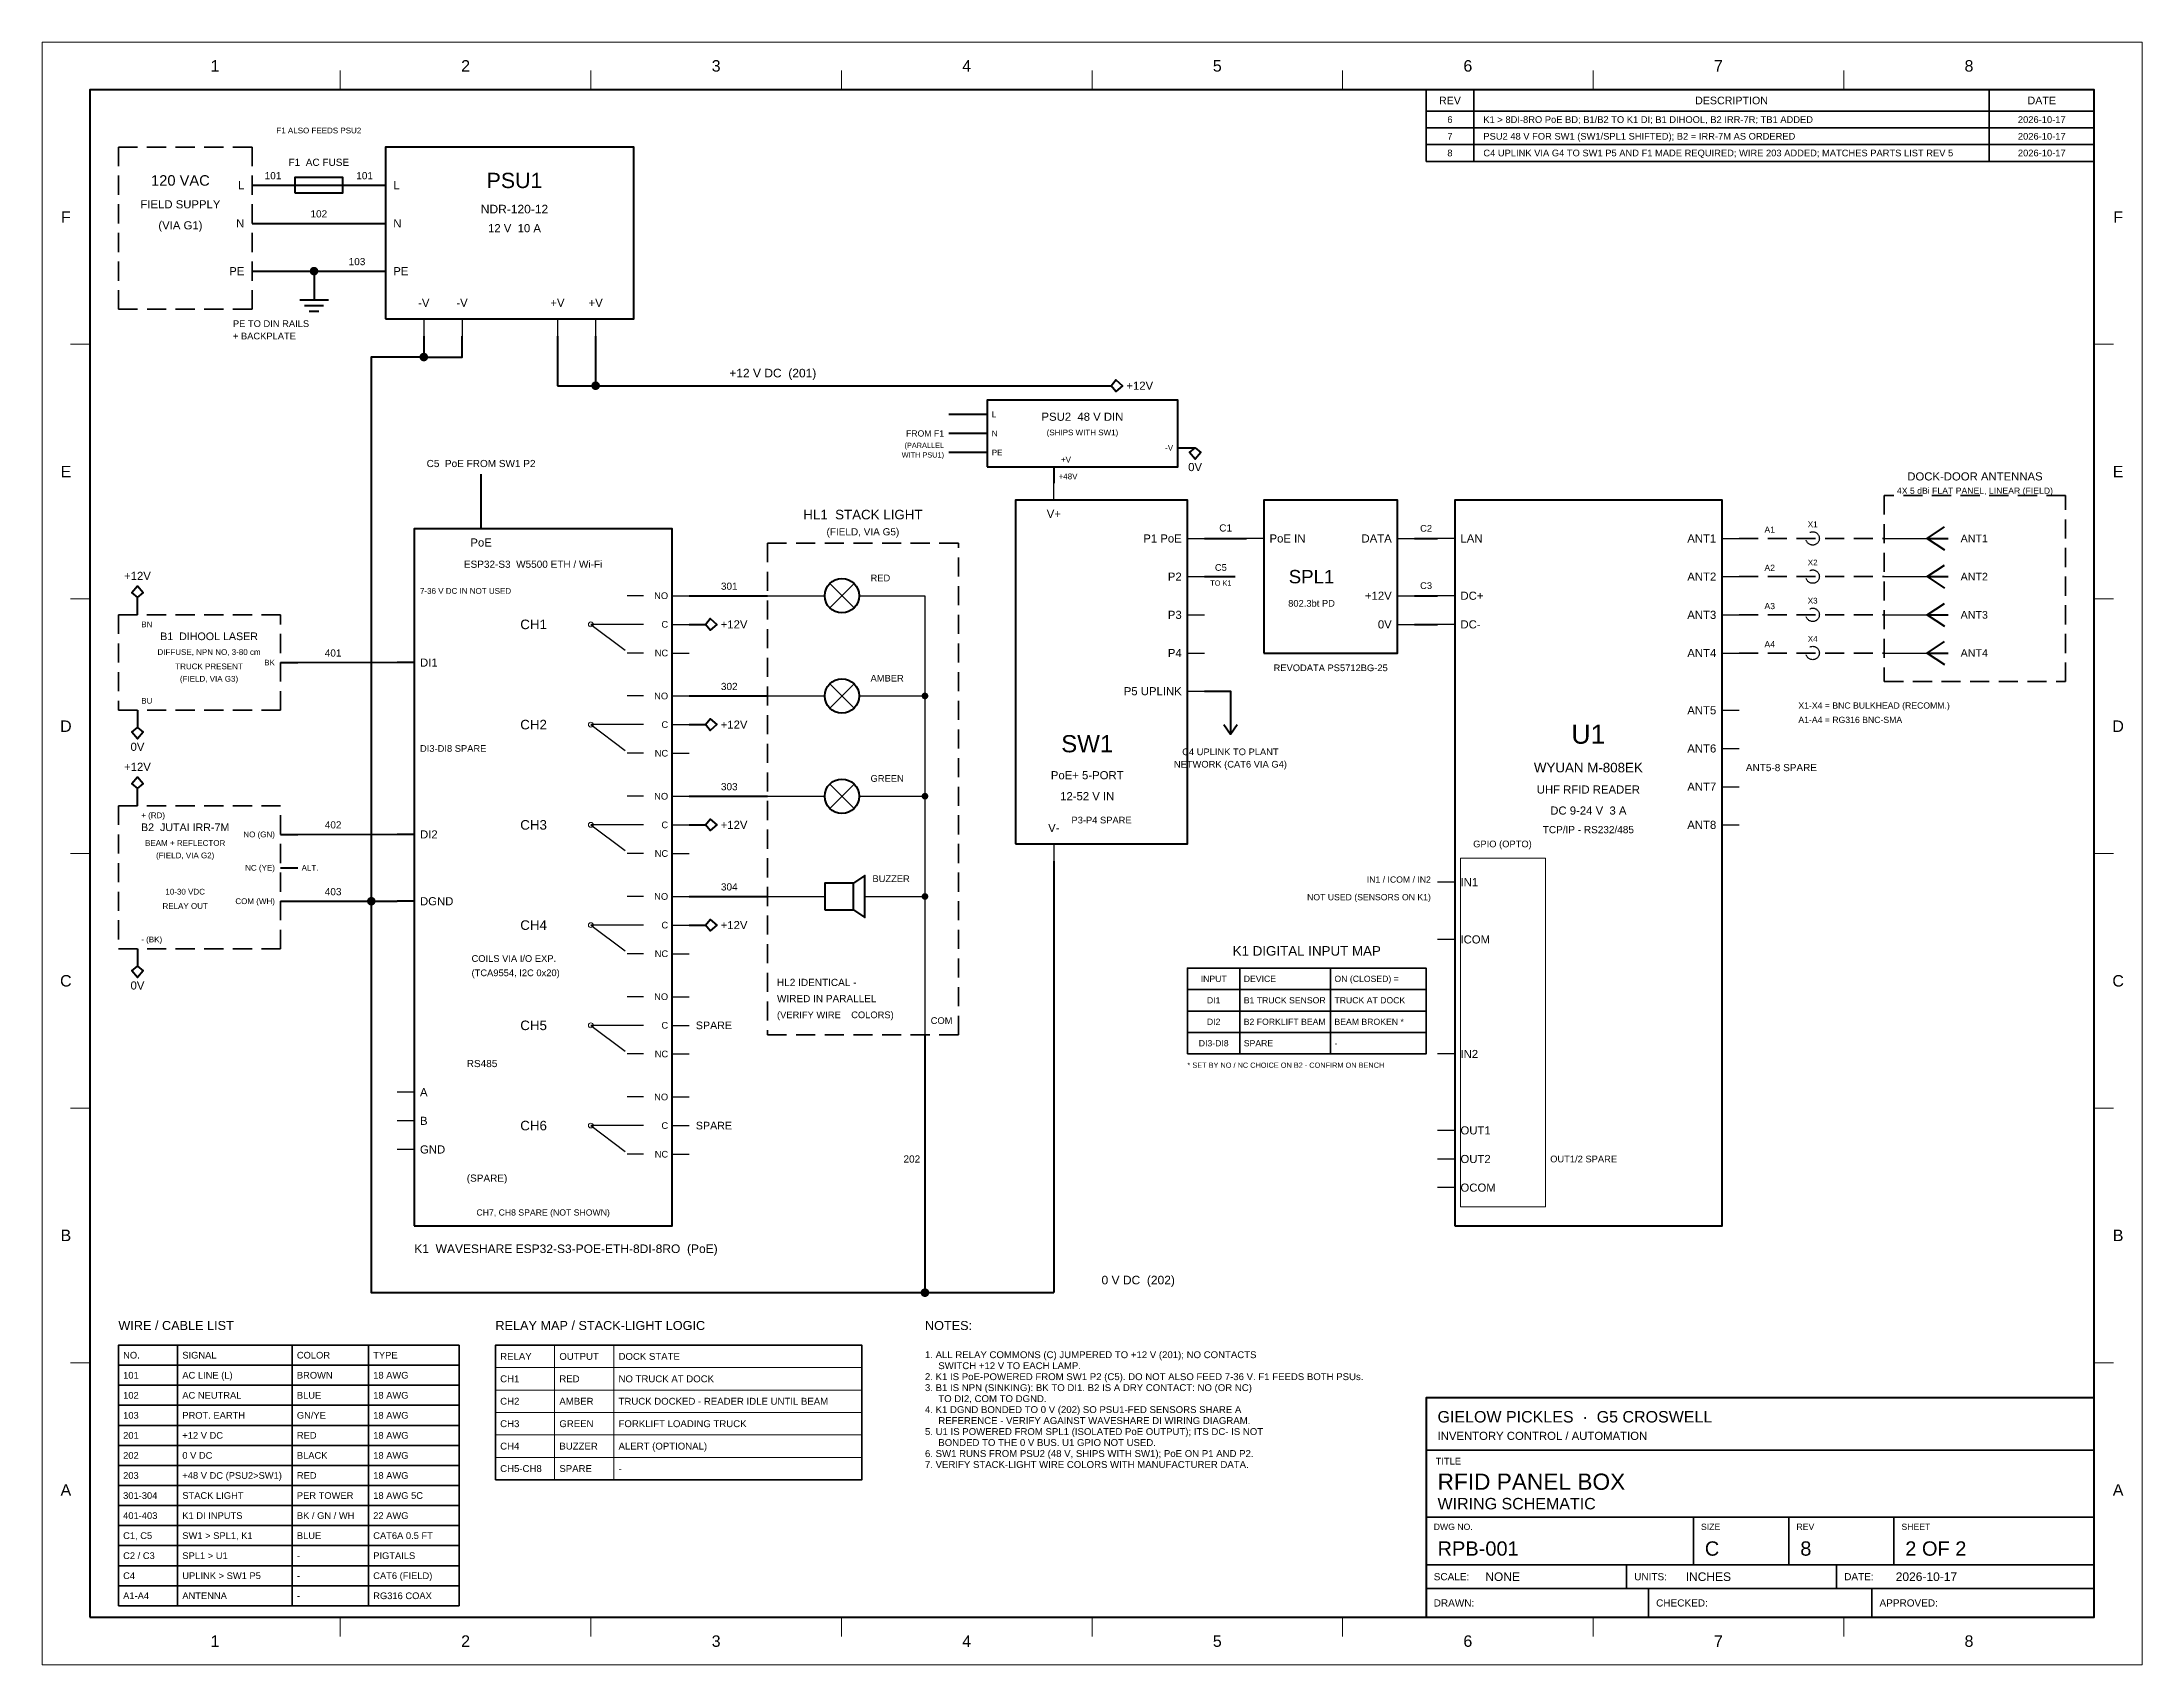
# Model space of a CAD drawing. Header units: inches. Extents: x -4.4 to 87.6, y -9.6 to 24.4.
# Drawn here: x 43.6 to 87.6, y -9.6 to 24.4 of the extents above; entities that cross this region are included whole.
import ezdxf
from ezdxf.enums import TextEntityAlignment as Align

# ---------------------------------------------------------------- set-up
doc = ezdxf.new("R2010")
doc.units = ezdxf.units.IN
doc.header["$MEASUREMENT"] = 0
doc.linetypes.add('DASH_RPB', pattern=[0.6, 0.4, -0.2])
for name, color, linetype, lineweight in [('BORDER', 7, 'Continuous', 70), ('DEVICE_DETAIL', 7, 'Continuous', 18), ('DEVICE_TEXT', 7, 'Continuous', 25), ('DEVICES', 7, 'Continuous', 50), ('FIELD_DEVICES', 7, 'DASH_RPB', 35), ('JUNCTIONS', 7, 'Continuous', 25), ('NET_LABELS', 7, 'Continuous', 25), ('NOTES', 7, 'Continuous', 25), ('TITLE', 7, 'Continuous', 35), ('TITLE_TEXT', 7, 'Continuous', 25)]:
    doc.layers.add(name, color=color, linetype=linetype, lineweight=lineweight)
for name, color, linetype, lineweight, true_color in [('RESERVED', 30, 'DASH_RPB', 25, 0xc87800), ('W_0V', 7, 'Continuous', 50, 0x141414), ('W_12V_POS', 1, 'Continuous', 50, 0xdc141e), ('W_AC_L', 34, 'Continuous', 50, 0x82461e), ('W_AC_N', 5, 'Continuous', 50, 0x1e5ad2), ('W_AC_PE', 3, 'Continuous', 50, 0x28963c), ('W_COAX', 8, 'DASH_RPB', 35, 0x5a5a5a), ('W_ETH', 4, 'Continuous', 50, 0x2896dc), ('W_POE', 5, 'Continuous', 60, 0x143caa), ('W_SIGNAL', 6, 'Continuous', 35, 0x9632aa), ('W_STACKLIGHT', 30, 'Continuous', 60, 0xe17800)]:
    doc.layers.add(name, color=color, linetype=linetype, lineweight=lineweight, true_color=true_color)
doc.styles.get("Standard").update_dxf_attribs({"font": 'arial.ttf'})

msp = doc.modelspace()

# ---------------------------------------------------------------- linework, layer by layer
at = {"layer": 'BORDER', "lineweight": 13}
msp.add_lwpolyline([(43.6, -9.6), (87.6, -9.6), (87.6, 24.4), (43.6, 24.4)], close=True, dxfattribs=at)
at = {"layer": 'BORDER', "lineweight": 18}
for points in [[(49.85, 23.4), (49.85, 23.8)], [(55.1, 23.4), (55.1, 23.8)], [(60.35, 23.4), (60.35, 23.8)], [(65.6, 23.4), (65.6, 23.8)], [(70.85, 23.4), (70.85, 23.8)], [(76.1, 23.4), (76.1, 23.8)], [(81.35, 23.4), (81.35, 23.8)], [(44.6, 18.067), (44.2, 18.067)], [(86.6, 18.067), (87, 18.067)], [(44.6, 12.733), (44.2, 12.733)], [(86.6, 12.733), (87, 12.733)], [(44.6, 7.4), (44.2, 7.4)], [(86.6, 7.4), (87, 7.4)], [(44.6, 2.067), (44.2, 2.067)], [(86.6, 2.067), (87, 2.067)], [(44.6, -3.267), (44.2, -3.267)], [(86.6, -3.267), (87, -3.267)], [(49.85, -8.6), (49.85, -9)], [(55.1, -8.6), (55.1, -9)], [(60.35, -8.6), (60.35, -9)], [(65.6, -8.6), (65.6, -9)], [(70.85, -8.6), (70.85, -9)], [(76.1, -8.6), (76.1, -9)], [(81.35, -8.6), (81.35, -9)]]:
    msp.add_lwpolyline(points, dxfattribs=at)
at = {"layer": 'BORDER'}
msp.add_lwpolyline([(44.6, -8.6), (86.6, -8.6), (86.6, 23.4), (44.6, 23.4)], close=True, dxfattribs=at)
at = {"layer": 'DEVICE_DETAIL', "lineweight": 25}
for points in [[(82.2, 14), (83.1, 14)], [(82.2, 13.2), (83.1, 13.2)], [(56.2, 12.8), (55.86, 12.8)], [(58.8, 12.8), (60, 12.8)], [(60.106, 12.546), (60.614, 13.054)], [(60.106, 13.054), (60.614, 12.546)], [(60.72, 12.8), (62.1, 12.8)], [(62.1, 12.8), (62.1, 3.6)], [(82.2, 12.4), (83.1, 12.4)], [(56.2, 12.2), (55.1, 12.2)], [(55.1, 12.2), (55.82, 11.66)], [(56.2, 11.6), (55.86, 11.6)], [(82.2, 11.6), (83.1, 11.6)], [(56.2, 10.7), (55.86, 10.7)], [(58.8, 10.7), (60, 10.7)], [(60.106, 10.446), (60.614, 10.954)], [(60.106, 10.954), (60.614, 10.446)], [(60.72, 10.7), (62.1, 10.7)], [(56.2, 10.1), (55.1, 10.1)], [(55.1, 10.1), (55.82, 9.56)], [(56.2, 9.5), (55.86, 9.5)], [(60.106, 8.346), (60.614, 8.854)], [(60.106, 8.854), (60.614, 8.346)], [(56.2, 8.6), (55.86, 8.6)], [(58.8, 8.6), (60, 8.6)], [(60.72, 8.6), (62.1, 8.6)], [(56.2, 8), (55.1, 8)], [(55.1, 8), (55.82, 7.46)], [(56.2, 7.4), (55.86, 7.4)], [(56.2, 6.5), (55.86, 6.5)], [(58.8, 6.5), (60, 6.5)], [(60.84, 6.5), (62.1, 6.5)], [(56.2, 5.9), (55.1, 5.9)], [(55.1, 5.9), (55.82, 5.36)], [(56.2, 5.3), (55.86, 5.3)], [(56.2, 4.4), (55.86, 4.4)], [(56.2, 3.8), (55.1, 3.8)], [(55.1, 3.8), (55.82, 3.26)], [(56.2, 3.2), (55.86, 3.2)], [(56.2, 2.3), (55.86, 2.3)], [(56.2, 1.7), (55.1, 1.7)], [(55.1, 1.7), (55.82, 1.16)], [(56.2, 1.1), (55.86, 1.1)]]:
    msp.add_lwpolyline(points, dxfattribs=at)
at = {"layer": 'DEVICE_DETAIL'}
msp.add_lwpolyline([(73.32, 0), (75.1, 0), (75.1, 7.3), (73.32, 7.3)], close=True, dxfattribs=at)
for centre in [(55.1, 12.2), (55.1, 10.1), (55.1, 8), (55.1, 5.9), (55.1, 3.8), (55.1, 1.7)]:
    msp.add_circle(centre, 0.05, dxfattribs=at)
at = {"layer": 'DEVICES'}
for points in [[(50.8, 18.6), (56, 18.6), (56, 22.2), (50.8, 22.2)], [(48.9, 21.24), (49.9, 21.24), (49.9, 21.56), (48.9, 21.56)], [(63.4, 15.5), (67.4, 15.5), (67.4, 16.9), (63.4, 16.9)], [(64, 7.6), (67.6, 7.6), (67.6, 14.8), (64, 14.8)], [(69.2, 11.6), (72, 11.6), (72, 14.8), (69.2, 14.8)], [(73.2, -0.4), (78.8, -0.4), (78.8, 14.8), (73.2, 14.8)], [(51.4, -0.4), (56.8, -0.4), (56.8, 14.2), (51.4, 14.2)], [(60, 6.22), (60.6, 6.22), (60.6, 6.78), (60, 6.78)]]:
    msp.add_lwpolyline(points, close=True, dxfattribs=at)
for points in [[(48.9, 21.4), (49.9, 21.4)], [(63.4, 16.6), (63.04, 16.6)], [(63.4, 16.2), (63.04, 16.2)], [(67.4, 15.9), (67.76, 15.9)], [(63.4, 15.8), (63.04, 15.8)], [(64.8, 15.5), (64.8, 15.16)], [(52.8, 14.2), (52.8, 14.56)], [(83.1, 14), (83.46, 14.24)], [(83.1, 14), (83.46, 13.76)], [(83.1, 14), (83.54, 14)], [(83.1, 13.2), (83.46, 13.44)], [(83.1, 13.2), (83.46, 12.96)], [(83.1, 13.2), (83.54, 13.2)], [(45.6, 12.4), (45.6, 12.76)], [(83.1, 12.4), (83.46, 12.64)], [(83.1, 12.4), (83.46, 12.16)], [(83.1, 12.4), (83.54, 12.4)], [(83.1, 11.6), (83.46, 11.84)], [(83.1, 11.6), (83.46, 11.36)], [(83.1, 11.6), (83.54, 11.6)], [(48.6, 11.4), (48.96, 11.4)], [(51.4, 11.4), (51.04, 11.4)], [(45.6, 10.4), (45.6, 10.04)], [(45.6, 8.4), (45.6, 8.76)], [(48.6, 7.8), (48.96, 7.8)], [(51.4, 7.8), (51.04, 7.8)], [(48.6, 7.1), (48.96, 7.1)], [(60.6, 6.22), (60.84, 6.06), (60.84, 6.94), (60.6, 6.78)], [(48.6, 6.4), (48.96, 6.4)], [(51.4, 6.4), (51.04, 6.4)], [(45.6, 5.4), (45.6, 5.04)]]:
    msp.add_lwpolyline(points, dxfattribs=at)
at = {"layer": 'DEVICES', "lineweight": 25}
for points in [[(51.6, 18.6), (51.6, 18.24)], [(52.4, 18.6), (52.4, 18.24)], [(54.4, 18.6), (54.4, 18.24)], [(55.2, 18.6), (55.2, 18.24)], [(64.8, 14.8), (64.8, 15.16)], [(67.6, 14), (67.96, 14)], [(69.2, 14), (68.84, 14)], [(72, 14), (72.36, 14)], [(73.2, 14), (72.84, 14)], [(78.8, 14), (79.16, 14)], [(67.6, 13.2), (67.96, 13.2)], [(78.8, 13.2), (79.16, 13.2)], [(56.8, 12.8), (57.16, 12.8)], [(72, 12.8), (72.36, 12.8)], [(73.2, 12.8), (72.84, 12.8)], [(67.6, 12.4), (67.96, 12.4)], [(78.8, 12.4), (79.16, 12.4)], [(56.8, 12.2), (57.16, 12.2)], [(72, 12.2), (72.36, 12.2)], [(73.2, 12.2), (72.84, 12.2)], [(56.8, 11.6), (57.16, 11.6)], [(67.6, 11.6), (67.96, 11.6)], [(78.8, 11.6), (79.16, 11.6)], [(56.8, 10.7), (57.16, 10.7)], [(67.6, 10.8), (67.96, 10.8)], [(78.8, 10.4), (79.16, 10.4)], [(56.8, 10.1), (57.16, 10.1)], [(56.8, 9.5), (57.16, 9.5)], [(78.8, 9.6), (79.16, 9.6)], [(78.8, 8.8), (79.16, 8.8)], [(56.8, 8.6), (57.16, 8.6)], [(56.8, 8), (57.16, 8)], [(78.8, 8), (79.16, 8)], [(64.8, 7.6), (64.8, 7.24)], [(56.8, 7.4), (57.16, 7.4)], [(73.2, 6.8), (72.84, 6.8)], [(56.8, 6.5), (57.16, 6.5)], [(56.8, 5.9), (57.16, 5.9)], [(56.8, 5.3), (57.16, 5.3)], [(73.2, 5.6), (72.84, 5.6)], [(56.8, 4.4), (57.16, 4.4)], [(56.8, 3.8), (57.16, 3.8)], [(56.8, 3.2), (57.16, 3.2)], [(73.2, 3.2), (72.84, 3.2)], [(51.4, 2.4), (51.04, 2.4)], [(56.8, 2.3), (57.16, 2.3)], [(51.4, 1.8), (51.04, 1.8)], [(56.8, 1.7), (57.16, 1.7)], [(73.2, 1.6), (72.84, 1.6)], [(51.4, 1.2), (51.04, 1.2)], [(56.8, 1.1), (57.16, 1.1)], [(73.2, 1), (72.84, 1)], [(73.2, 0.4), (72.84, 0.4)]]:
    msp.add_lwpolyline(points, dxfattribs=at)
at = {"layer": 'DEVICES'}
for centre in [(60.36, 12.8), (60.36, 10.7), (60.36, 8.6)]:
    msp.add_circle(centre, 0.36, dxfattribs=at)
at = {"layer": 'FIELD_DEVICES'}
for points in [[(45.2, 18.8), (48, 18.8), (48, 22.2), (45.2, 22.2)], [(82.2, 11), (86, 11), (86, 14.9), (82.2, 14.9)], [(58.8, 3.6), (62.8, 3.6), (62.8, 13.9), (58.8, 13.9)], [(45.2, 10.4), (48.6, 10.4), (48.6, 12.4), (45.2, 12.4)], [(45.2, 5.4), (48.6, 5.4), (48.6, 8.4), (45.2, 8.4)]]:
    msp.add_lwpolyline(points, close=True, dxfattribs=at)
at = {"layer": 'JUNCTIONS'}
for points in [[(49.255, 19.6, 0.09, 0.09, 1), (49.345, 19.6, 0.09, 0.09, 1)], [(51.555, 17.8, 0.09, 0.09, 1), (51.645, 17.8, 0.09, 0.09, 1)], [(55.155, 17.2, 0.09, 0.09, 1), (55.245, 17.2, 0.09, 0.09, 1)], [(62.065, 10.7, 0.07, 0.07, 1), (62.135, 10.7, 0.07, 0.07, 1)], [(62.065, 8.6, 0.07, 0.07, 1), (62.135, 8.6, 0.07, 0.07, 1)], [(50.455, 6.4, 0.09, 0.09, 1), (50.545, 6.4, 0.09, 0.09, 1)], [(62.065, 6.5, 0.07, 0.07, 1), (62.135, 6.5, 0.07, 0.07, 1)], [(62.055, -1.8, 0.09, 0.09, 1), (62.145, -1.8, 0.09, 0.09, 1)]]:
    msp.add_lwpolyline(points, format="xyseb", close=True, dxfattribs=at)
at = {"layer": 'RESERVED'}
for centre in [(80.7, 14), (80.7, 13.2), (80.7, 12.4), (80.7, 11.6)]:
    msp.add_circle(centre, 0.14, dxfattribs=at)
at = {"layer": 'TITLE'}
for points in [[(72.6, 21.9), (86.6, 21.9), (86.6, 23.4), (72.6, 23.4)], [(67.6, 3.2), (72.6, 3.2), (72.6, 5), (67.6, 5)], [(45.2, -8.36), (52.34, -8.36), (52.34, -2.9), (45.2, -2.9)], [(53.1, -5.72), (60.78, -5.72), (60.78, -2.9), (53.1, -2.9)]]:
    msp.add_lwpolyline(points, close=True, dxfattribs=at)
for points in [[(73.6, 21.9), (73.6, 23.4)], [(84.4, 21.9), (84.4, 23.4)], [(72.6, 22.95), (86.6, 22.95)], [(72.6, 22.6), (86.6, 22.6)], [(72.6, 22.25), (86.6, 22.25)], [(68.7, 3.2), (68.7, 5)], [(70.6, 3.2), (70.6, 5)], [(67.6, 4.55), (72.6, 4.55)], [(67.6, 4.1), (72.6, 4.1)], [(67.6, 3.65), (72.6, 3.65)], [(46.44, -8.36), (46.44, -2.9)], [(48.84, -8.36), (48.84, -2.9)], [(50.44, -8.36), (50.44, -2.9)], [(45.2, -3.32), (52.34, -3.32)], [(45.2, -3.74), (52.34, -3.74)], [(45.2, -4.16), (52.34, -4.16)], [(45.2, -4.58), (52.34, -4.58)], [(45.2, -5), (52.34, -5)], [(72.6, -5.1), (86.6, -5.1)], [(45.2, -5.42), (52.34, -5.42)], [(45.2, -5.84), (52.34, -5.84)], [(45.2, -6.26), (52.34, -6.26)], [(72.6, -6.5), (86.6, -6.5)], [(78.2, -7.5), (78.2, -6.5)], [(80.2, -7.5), (80.2, -6.5)], [(82.4, -7.5), (82.4, -6.5)], [(45.2, -6.68), (52.34, -6.68)], [(45.2, -7.1), (52.34, -7.1)], [(45.2, -7.52), (52.34, -7.52)], [(72.6, -7.5), (86.6, -7.5)], [(76.8, -8), (76.8, -7.5)], [(81.2, -8), (81.2, -7.5)], [(45.2, -7.94), (52.34, -7.94)], [(72.6, -8), (86.6, -8)], [(77.26, -8.6), (77.26, -8)], [(81.94, -8.6), (81.94, -8)]]:
    msp.add_lwpolyline(points, dxfattribs=at)
at = {"layer": 'TITLE', "lineweight": 13}
for points in [[(54.34, -2.9), (54.34, -5.72)], [(55.58, -2.9), (55.58, -5.72)], [(53.1, -3.37), (60.78, -3.37)], [(53.1, -3.84), (60.78, -3.84)], [(53.1, -4.31), (60.78, -4.31)], [(53.1, -4.78), (60.78, -4.78)], [(53.1, -5.25), (60.78, -5.25)]]:
    msp.add_lwpolyline(points, dxfattribs=at)
at = {"layer": 'TITLE', "lineweight": 50}
msp.add_lwpolyline([(72.6, -8.6), (86.6, -8.6), (86.6, -4), (72.6, -4)], close=True, dxfattribs=at)
at = {"layer": 'W_0V'}
for points in [[(51.6, 18.24), (51.6, 17.8), (52.4, 17.8), (52.4, 18.24)], [(51.6, 17.8), (50.5, 17.8), (50.5, -1.8), (64.8, -1.8)], [(67.76, 15.9), (67.88, 15.8), (67.76, 15.66), (67.64, 15.8), (67.76, 15.9)], [(72.36, 12.2), (72.84, 12.2)], [(45.6, 10.04), (45.72, 9.94), (45.6, 9.8), (45.48, 9.94), (45.6, 10.04)], [(64.8, 7.24), (64.8, -1.8)], [(48.96, 6.4), (51.04, 6.4)], [(45.6, 5.04), (45.72, 4.94), (45.6, 4.8), (45.48, 4.94), (45.6, 5.04)], [(62.1, 3.6), (62.1, -1.8)]]:
    msp.add_lwpolyline(points, dxfattribs=at)
at = {"layer": 'W_12V_POS'}
for points in [[(54.4, 18.24), (54.4, 17.2)], [(55.2, 18.24), (55.2, 17.2)], [(54.4, 17.2), (66, 17.2)], [(66, 17.2), (66.1, 17.32), (66.24, 17.2), (66.1, 17.08), (66, 17.2)], [(45.6, 12.76), (45.72, 12.86), (45.6, 13), (45.48, 12.86), (45.6, 12.76)], [(72.36, 12.8), (72.84, 12.8)], [(57.5, 12.2), (57.6, 12.32), (57.74, 12.2), (57.6, 12.08), (57.5, 12.2)], [(57.16, 12.2), (57.5, 12.2)], [(57.5, 10.1), (57.6, 10.22), (57.74, 10.1), (57.6, 9.98), (57.5, 10.1)], [(57.16, 10.1), (57.5, 10.1)], [(45.6, 8.76), (45.72, 8.86), (45.6, 9), (45.48, 8.86), (45.6, 8.76)], [(57.16, 8), (57.5, 8)], [(57.5, 8), (57.6, 8.12), (57.74, 8), (57.6, 7.88), (57.5, 8)], [(57.16, 5.9), (57.5, 5.9)], [(57.5, 5.9), (57.6, 6.02), (57.74, 5.9), (57.6, 5.78), (57.5, 5.9)]]:
    msp.add_lwpolyline(points, dxfattribs=at)
at = {"layer": 'W_AC_L'}
for points in [[(48, 21.4), (48.9, 21.4)], [(49.9, 21.4), (50.8, 21.4)], [(63.04, 16.6), (62.6, 16.6)]]:
    msp.add_lwpolyline(points, dxfattribs=at)
at = {"layer": 'W_AC_N'}
for points in [[(48, 20.6), (50.8, 20.6)], [(63.04, 16.2), (62.6, 16.2)]]:
    msp.add_lwpolyline(points, dxfattribs=at)
at = {"layer": 'W_AC_PE'}
for points in [[(48, 19.6), (50.8, 19.6)], [(49.3, 19.6), (49.3, 19)], [(49, 19), (49.6, 19)], [(49.1, 18.88), (49.5, 18.88)], [(49.2, 18.76), (49.4, 18.76)], [(63.04, 15.8), (62.6, 15.8)]]:
    msp.add_lwpolyline(points, dxfattribs=at)
at = {"layer": 'W_COAX'}
for points in [[(79.16, 14), (82.2, 14)], [(79.16, 13.2), (82.2, 13.2)], [(79.16, 12.4), (82.2, 12.4)], [(79.16, 11.6), (82.2, 11.6)]]:
    msp.add_lwpolyline(points, dxfattribs=at)
at = {"layer": 'W_ETH'}
for points in [[(72.36, 14), (72.84, 14)], [(67.96, 10.8), (68.5, 10.8), (68.5, 9.9)], [(68.36, 10.1), (68.5, 9.9), (68.64, 10.1)]]:
    msp.add_lwpolyline(points, dxfattribs=at)
at = {"layer": 'W_POE'}
for points in [[(52.8, 14.56), (52.8, 15.35)], [(67.96, 14), (68.84, 14)], [(67.96, 13.2), (68.6, 13.2)]]:
    msp.add_lwpolyline(points, dxfattribs=at)
at = {"layer": 'W_SIGNAL'}
for points in [[(48.96, 11.4), (51.04, 11.4)], [(48.96, 7.8), (51.04, 7.8)]]:
    msp.add_lwpolyline(points, dxfattribs=at)
at = {"layer": 'W_STACKLIGHT'}
for points in [[(57.16, 12.8), (58.8, 12.8)], [(57.16, 10.7), (58.8, 10.7)], [(57.16, 8.6), (58.8, 8.6)], [(57.16, 6.5), (58.8, 6.5)]]:
    msp.add_lwpolyline(points, dxfattribs=at)

# ---------------------------------------------------------------- texts
at = {"layer": 'BORDER'}
for s, p in [('1', (47.225, 23.9)), ('2', (52.475, 23.9)), ('3', (57.725, 23.9)), ('4', (62.975, 23.9)), ('5', (68.225, 23.9)), ('6', (73.475, 23.9)), ('7', (78.725, 23.9)), ('8', (83.975, 23.9)), ('F', (44.1, 20.733)), ('F', (87.1, 20.733)), ('E', (44.1, 15.4)), ('E', (87.1, 15.4)), ('D', (44.1, 10.067)), ('D', (87.1, 10.067)), ('C', (44.1, 4.733)), ('C', (87.1, 4.733)), ('B', (44.1, -0.6)), ('B', (87.1, -0.6)), ('A', (44.1, -5.933)), ('A', (87.1, -5.933)), ('1', (47.225, -9.1)), ('2', (52.475, -9.1)), ('3', (57.725, -9.1)), ('4', (62.975, -9.1)), ('5', (68.225, -9.1)), ('6', (73.475, -9.1)), ('7', (78.725, -9.1)), ('8', (83.975, -9.1))]:
    msp.add_text(s, height=0.24, dxfattribs=at).set_placement(p, align=Align.MIDDLE_CENTER)
at = {"layer": 'DEVICE_TEXT'}
for s, height, p in [('120 VAC', 0.22, (46.5, 21.5)), ('PSU1', 0.32, (53.5, 21.5)), ('FIELD SUPPLY', 0.17, (46.5, 21)), ('NDR-120-12', 0.18, (53.5, 20.9)), ('(VIA G1)', 0.17, (46.5, 20.56)), ('12 V  10 A', 0.17, (53.5, 20.5)), ('PSU2  48 V DIN', 0.17, (65.4, 16.55)), ('(SHIPS WITH SW1)', 0.12, (65.4, 16.22)), ('4X 5 dBi FLAT PANEL, LINEAR (FIELD)', 0.13, (84.1, 15)), ('DOCK-DOOR ANTENNAS', 0.17, (84.1, 15.3)), ('HL1  STACK LIGHT', 0.2, (60.8, 14.5)), ('(FIELD, VIA G5)', 0.15, (60.8, 14.14)), ('SPL1', 0.28, (70.2, 13.2)), ('802.3bt PD', 0.14, (70.2, 12.64)), ('B1  DIHOOL LASER', 0.16, (47.1, 11.95)), ('CH1', 0.2, (53.9, 12.2)), ('DIFFUSE, NPN NO, 3-80 cm', 0.12, (47.1, 11.62)), ('TRUCK PRESENT', 0.12, (47.1, 11.32)), ('(FIELD, VIA G3)', 0.12, (47.1, 11.06)), ('CH2', 0.2, (53.9, 10.1)), ('SW1', 0.36, (65.5, 9.7)), ('U1', 0.4, (76, 9.9)), ('WYUAN M-808EK', 0.2, (76, 9.2)), ('PoE+ 5-PORT', 0.17, (65.5, 9.04)), ('UHF RFID READER', 0.17, (76, 8.74)), ('12-52 V IN', 0.17, (65.5, 8.6)), ('DC 9-24 V  3 A', 0.17, (76, 8.3)), ('B2  JUTAI IRR-7M', 0.16, (46.6, 7.95)), ('CH3', 0.2, (53.9, 8)), ('P3-P4 SPARE', 0.14, (65.8, 8.1)), ('TCP/IP - RS232/485', 0.15, (76, 7.9)), ('BEAM + REFLECTOR', 0.12, (46.6, 7.62)), ('GPIO (OPTO)', 0.14, (74.2, 7.6)), ('(FIELD, VIA G2)', 0.12, (46.6, 7.36)), ('10-30 VDC', 0.12, (46.6, 6.6)), ('RELAY OUT', 0.12, (46.6, 6.3)), ('CH4', 0.2, (53.9, 5.9)), ('CH5', 0.2, (53.9, 3.8)), ('CH6', 0.2, (53.9, 1.7)), ('CH7, CH8 SPARE (NOT SHOWN)', 0.13, (54.1, -0.12))]:
    msp.add_text(s, height=height, dxfattribs=at).set_placement(p, align=Align.MIDDLE_CENTER)
for s, height, p in [('F1  AC FUSE', 0.15, (49.4, 21.76)), ('-V', 0.17, (51.6, 18.8)), ('-V', 0.17, (52.4, 18.8)), ('+V', 0.17, (54.4, 18.8)), ('+V', 0.17, (55.2, 18.8)), ('V-', 0.17, (64.8, 7.8))]:
    msp.add_text(s, height=height, dxfattribs=at).set_placement(p, align=Align.BOTTOM_CENTER)
for s, height, p in [('L', 0.17, (47.84, 21.4)), ('N', 0.17, (47.84, 20.6)), ('PE', 0.17, (47.84, 19.6)), ('-V', 0.12, (67.3, 15.9)), ('P1 PoE', 0.17, (67.48, 14)), ('DATA', 0.17, (71.88, 14)), ('ANT1', 0.17, (78.68, 14)), ('P2', 0.17, (67.48, 13.2)), ('ANT2', 0.17, (78.68, 13.2)), ('NO', 0.14, (56.72, 12.8)), ('+12V', 0.17, (71.88, 12.8)), ('P3', 0.17, (67.48, 12.4)), ('ANT3', 0.17, (78.68, 12.4)), ('C', 0.14, (56.72, 12.2)), ('0V', 0.17, (71.88, 12.2)), ('BK', 0.12, (48.48, 11.4)), ('NC', 0.14, (56.72, 11.6)), ('P4', 0.17, (67.48, 11.6)), ('ANT4', 0.17, (78.68, 11.6)), ('NO', 0.14, (56.72, 10.7)), ('P5 UPLINK', 0.17, (67.48, 10.8)), ('C', 0.14, (56.72, 10.1)), ('ANT5', 0.17, (78.68, 10.4)), ('ANT6', 0.17, (78.68, 9.6)), ('NC', 0.14, (56.72, 9.5)), ('ANT7', 0.17, (78.68, 8.8)), ('NO', 0.14, (56.72, 8.6)), ('C', 0.14, (56.72, 8)), ('ANT8', 0.17, (78.68, 8)), ('NO (GN)', 0.12, (48.48, 7.8)), ('NC (YE)', 0.12, (48.48, 7.1)), ('NC', 0.14, (56.72, 7.4)), ('COM (WH)', 0.12, (48.48, 6.4)), ('NO', 0.14, (56.72, 6.5)), ('C', 0.14, (56.72, 5.9)), ('NC', 0.14, (56.72, 5.3)), ('NO', 0.14, (56.72, 4.4)), ('C', 0.14, (56.72, 3.8)), ('NC', 0.14, (56.72, 3.2)), ('NO', 0.14, (56.72, 2.3)), ('C', 0.14, (56.72, 1.7)), ('NC', 0.14, (56.72, 1.1))]:
    msp.add_text(s, height=height, dxfattribs=at).set_placement(p, align=Align.MIDDLE_RIGHT)
for s, height, p in [('L', 0.17, (50.96, 21.4)), ('N', 0.17, (50.96, 20.6)), ('PE', 0.17, (50.96, 19.6)), ('L', 0.12, (63.5, 16.6)), ('N', 0.12, (63.5, 16.2)), ('PE', 0.12, (63.5, 15.8)), ('+V', 0.12, (64.95, 15.65)), ('PoE IN', 0.17, (69.32, 14)), ('LAN', 0.17, (73.32, 14)), ('ANT1', 0.16, (83.8, 14)), ('ESP32-S3  W5500 ETH / Wi-Fi', 0.15, (52.44, 13.46)), ('ANT2', 0.16, (83.8, 13.2)), ('7-36 V DC IN NOT USED', 0.12, (51.52, 12.9)), ('DC+', 0.17, (73.32, 12.8)), ('ANT3', 0.16, (83.8, 12.4)), ('BN', 0.12, (45.68, 12.2)), ('DC-', 0.17, (73.32, 12.2)), ('DI1', 0.17, (51.52, 11.4)), ('ANT4', 0.16, (83.8, 11.6)), ('BU', 0.12, (45.68, 10.6)), ('DI3-DI8 SPARE', 0.14, (51.52, 9.6)), ('ANT5-8 SPARE', 0.15, (79.3, 9.2)), ('+ (RD)', 0.12, (45.68, 8.2)), ('DI2', 0.17, (51.52, 7.8)), ('ALT.', 0.12, (49.04, 7.1)), ('IN1', 0.17, (73.32, 6.8)), ('DGND', 0.17, (51.52, 6.4)), ('- (BK)', 0.12, (45.68, 5.6)), ('ICOM', 0.17, (73.32, 5.6)), ('COILS VIA I/O EXP.', 0.14, (52.6, 5.2)), ('(TCA9554, I2C 0x20)', 0.14, (52.6, 4.9)), ('WIRED IN PARALLEL', 0.15, (59, 4.36)), ('HL2 IDENTICAL -', 0.15, (59, 4.7)), ('(VERIFY WIRE', 0.14, (59, 4.02)), (' COLORS)', 0.14, (60.5, 4.02)), ('COM', 0.14, (62.22, 3.9)), ('SPARE', 0.16, (57.3, 3.8)), ('IN2', 0.17, (73.32, 3.2)), ('RS485', 0.15, (52.5, 3)), ('A', 0.17, (51.52, 2.4)), ('B', 0.17, (51.52, 1.8)), ('SPARE', 0.16, (57.3, 1.7)), ('OUT1', 0.17, (73.32, 1.6)), ('GND', 0.17, (51.52, 1.2)), ('OUT2', 0.17, (73.32, 1)), ('OUT1/2 SPARE', 0.14, (75.2, 1)), ('(SPARE)', 0.15, (52.5, 0.6)), ('OCOM', 0.17, (73.32, 0.4)), ('K1  WAVESHARE ESP32-S3-POE-ETH-8DI-8RO  (PoE)', 0.18, (51.4, -0.88))]:
    msp.add_text(s, height=height, dxfattribs=at).set_placement(p, align=Align.MIDDLE_LEFT)
for s, height, p in [('V+', 0.17, (64.8, 14.6)), ('PoE', 0.17, (52.8, 14)), ('REVODATA PS5712BG-25', 0.14, (70.6, 11.36))]:
    msp.add_text(s, height=height, dxfattribs=at).set_placement(p, align=Align.TOP_CENTER)
for s, p in [('RED', (60.96, 13.06)), ('AMBER', (60.96, 10.96)), ('GREEN', (60.96, 8.86)), ('BUZZER', (61, 6.76))]:
    msp.add_text(s, height=0.14, dxfattribs=at).set_placement(p, align=Align.BOTTOM_LEFT)
at = {"layer": 'NET_LABELS'}
for s, height, p in [('F1 ALSO FEEDS PSU2', 0.12, (49.4, 22.45)), ('101', 0.15, (48.44, 21.48)), ('101', 0.15, (50.36, 21.48)), ('102', 0.15, (49.4, 20.68)), ('103', 0.15, (50.2, 19.68)), ('C5  PoE FROM SW1 P2', 0.15, (52.8, 15.45)), ('C1', 0.15, (68.4, 14.1)), ('C2', 0.14, (72.6, 14.1)), ('A1', 0.13, (79.8, 14.08)), ('+12V', 0.17, (45.6, 13.08)), ('C5', 0.14, (68.3, 13.28)), ('A2', 0.13, (79.8, 13.28)), ('301', 0.15, (58, 12.88)), ('C3', 0.14, (72.6, 12.9)), ('A3', 0.13, (79.8, 12.48)), ('401', 0.15, (49.7, 11.48)), ('A4', 0.13, (79.8, 11.68)), ('302', 0.15, (58, 10.78)), ('+12V', 0.17, (45.6, 9.08)), ('303', 0.15, (58, 8.68)), ('402', 0.15, (49.7, 7.88)), ('403', 0.15, (49.7, 6.48)), ('304', 0.15, (58, 6.58))]:
    msp.add_text(s, height=height, dxfattribs=at).set_placement(p, align=Align.BOTTOM_CENTER)
for s, height, p in [('PE TO DIN RAILS', 0.14, (47.6, 18.5)), ('+ BACKPLATE', 0.14, (47.6, 18.24)), ('+12V', 0.17, (66.32, 17.2)), ('+48V', 0.12, (64.9, 15.3)), ('+12V', 0.17, (57.82, 12.2)), ('+12V', 0.17, (57.82, 10.1)), ('+12V', 0.17, (57.82, 8)), ('+12V', 0.17, (57.82, 5.9))]:
    msp.add_text(s, height=height, dxfattribs=at).set_placement(p, align=Align.MIDDLE_LEFT)
for s, p in [('+12 V DC  (201)', (58, 17.32)), ('0 V DC  (202)', (65.8, -1.68))]:
    msp.add_text(s, height=0.18, dxfattribs=at).set_placement(p, align=Align.BOTTOM_LEFT)
for s, height, p in [('(PARALLEL', 0.11, (62.5, 15.95)), ('FROM F1', 0.13, (62.5, 16.2)), ('WITH PSU1)', 0.11, (62.5, 15.75))]:
    msp.add_text(s, height=height, dxfattribs=at).set_placement(p, align=Align.MIDDLE_RIGHT)
for s, height, p in [('0V', 0.17, (67.76, 15.58)), ('TO K1', 0.11, (68.3, 13.12)), ('0V', 0.17, (45.6, 9.72)), ('NETWORK (CAT6 VIA G4)', 0.14, (68.5, 9.34)), ('C4 UPLINK TO PLANT', 0.14, (68.5, 9.6)), ('0V', 0.17, (45.6, 4.72))]:
    msp.add_text(s, height=height, dxfattribs=at).set_placement(p, align=Align.TOP_CENTER)
for s, height, p in [('IN1 / ICOM / IN2', 0.13, (72.7, 6.75)), ('202', 0.15, (62, 0.88))]:
    msp.add_text(s, height=height, dxfattribs=at).set_placement(p, align=Align.BOTTOM_RIGHT)
msp.add_text('NOT USED (SENSORS ON K1)', height=0.13, dxfattribs=at).set_placement((72.7, 6.55), align=Align.TOP_RIGHT)
at = {"layer": 'NOTES'}
for s, p in [('1. ALL RELAY COMMONS (C) JUMPERED TO +12 V (201); NO CONTACTS', (62.1, -3.1)), ('2. K1 IS PoE-POWERED FROM SW1 P2 (C5). DO NOT ALSO FEED 7-36 V. F1 FEEDS BOTH PSUs.', (62.1, -3.56)), ('SWITCH +12 V TO EACH LAMP.', (62.38, -3.33)), ('3. B1 IS NPN (SINKING): BK TO DI1. B2 IS A DRY CONTACT: NO (OR NC)', (62.1, -3.79)), ('TO DI2, COM TO DGND.', (62.38, -4.02)), ('4. K1 DGND BONDED TO 0 V (202) SO PSU1-FED SENSORS SHARE A', (62.1, -4.25)), ('5. U1 IS POWERED FROM SPL1 (ISOLATED PoE OUTPUT); ITS DC- IS NOT', (62.1, -4.71)), ('REFERENCE - VERIFY AGAINST WAVESHARE DI WIRING DIAGRAM.', (62.38, -4.48)), ('6. SW1 RUNS FROM PSU2 (48 V, SHIPS WITH SW1); PoE ON P1 AND P2.', (62.1, -5.17)), ('BONDED TO THE 0 V BUS. U1 GPIO NOT USED.', (62.38, -4.94)), ('7. VERIFY STACK-LIGHT WIRE COLORS WITH MANUFACTURER DATA.', (62.1, -5.4))]:
    msp.add_text(s, height=0.144, dxfattribs=at).set_placement(p, align=Align.MIDDLE_LEFT)
at = {"layer": 'RESERVED'}
for s, p in [('X1', (80.7, 14.2)), ('X2', (80.7, 13.4)), ('X3', (80.7, 12.6)), ('X4', (80.7, 11.8))]:
    msp.add_text(s, height=0.12, dxfattribs=at).set_placement(p, align=Align.BOTTOM_CENTER)
for s, p in [('X1-X4 = BNC BULKHEAD (RECOMM.)', (80.4, 10.5)), ('A1-A4 = RG316 BNC-SMA', (80.4, 10.2))]:
    msp.add_text(s, height=0.13, dxfattribs=at).set_placement(p, align=Align.MIDDLE_LEFT)
at = {"layer": 'TITLE_TEXT'}
for s, height, p in [('REV', 0.16, (73.1, 23.175)), ('DESCRIPTION', 0.16, (79, 23.175)), ('DATE', 0.16, (85.5, 23.175)), ('6', 0.14, (73.1, 22.775)), ('7', 0.14, (73.1, 22.425)), ('2026-10-17', 0.14, (85.5, 22.775)), ('2026-10-17', 0.14, (85.5, 22.425)), ('8', 0.14, (73.1, 22.075)), ('2026-10-17', 0.14, (85.5, 22.075)), ('INPUT', 0.13, (68.15, 4.775)), ('DI1', 0.13, (68.15, 4.325)), ('DI2', 0.13, (68.15, 3.875)), ('DI3-DI8', 0.13, (68.15, 3.425))]:
    msp.add_text(s, height=height, dxfattribs=at).set_placement(p, align=Align.MIDDLE_CENTER)
for s, height, p in [('K1 > 8DI-8RO PoE BD; B1/B2 TO K1 DI; B1 DIHOOL, B2 IRR-7R; TB1 ADDED', 0.14, (73.8, 22.775)), ('PSU2 48 V FOR SW1 (SW1/SPL1 SHIFTED); B2 = IRR-7M AS ORDERED', 0.14, (73.8, 22.425)), ('C4 UPLINK VIA G4 TO SW1 P5 AND F1 MADE REQUIRED; WIRE 203 ADDED; MATCHES PARTS LIST REV 5', 0.14, (73.8, 22.075)), ('DEVICE', 0.13, (68.78, 4.775)), ('ON (CLOSED) =', 0.13, (70.68, 4.775)), ('B1 TRUCK SENSOR', 0.13, (68.78, 4.325)), ('TRUCK AT DOCK', 0.13, (70.68, 4.325)), ('B2 FORKLIFT BEAM', 0.13, (68.78, 3.875)), ('BEAM BROKEN *', 0.13, (70.68, 3.875)), ('SPARE', 0.13, (68.78, 3.425)), ('-', 0.13, (70.68, 3.425)), ('NO.', 0.14, (45.3, -3.11)), ('SIGNAL', 0.14, (46.54, -3.11)), ('COLOR', 0.14, (48.94, -3.11)), ('TYPE', 0.14, (50.54, -3.11)), ('RELAY', 0.144, (53.2, -3.135)), ('OUTPUT', 0.144, (54.44, -3.135)), ('DOCK STATE', 0.144, (55.68, -3.135)), ('101', 0.14, (45.3, -3.53)), ('AC LINE (L)', 0.14, (46.54, -3.53)), ('BROWN', 0.14, (48.94, -3.53)), ('18 AWG', 0.14, (50.54, -3.53)), ('102', 0.14, (45.3, -3.95)), ('AC NEUTRAL', 0.14, (46.54, -3.95)), ('BLUE', 0.14, (48.94, -3.95)), ('18 AWG', 0.14, (50.54, -3.95)), ('CH1', 0.144, (53.2, -3.605)), ('RED', 0.144, (54.44, -3.605)), ('NO TRUCK AT DOCK', 0.144, (55.68, -3.605)), ('103', 0.14, (45.3, -4.37)), ('PROT. EARTH', 0.14, (46.54, -4.37)), ('GN/YE', 0.14, (48.94, -4.37)), ('18 AWG', 0.14, (50.54, -4.37)), ('CH2', 0.144, (53.2, -4.075)), ('AMBER', 0.144, (54.44, -4.075)), ('TRUCK DOCKED - READER IDLE UNTIL BEAM', 0.144, (55.68, -4.075)), ('GIELOW PICKLES  ·  G5 CROSWELL', 0.24, (72.84, -4.4)), ('201', 0.14, (45.3, -4.79)), ('+12 V DC', 0.14, (46.54, -4.79)), ('RED', 0.14, (48.94, -4.79)), ('18 AWG', 0.14, (50.54, -4.79)), ('CH3', 0.144, (53.2, -4.545)), ('GREEN', 0.144, (54.44, -4.545)), ('FORKLIFT LOADING TRUCK', 0.144, (55.68, -4.545)), ('INVENTORY CONTROL / AUTOMATION', 0.17, (72.84, -4.8)), ('202', 0.14, (45.3, -5.21)), ('0 V DC', 0.14, (46.54, -5.21)), ('BLACK', 0.14, (48.94, -5.21)), ('18 AWG', 0.14, (50.54, -5.21)), ('CH4', 0.144, (53.2, -5.015)), ('BUZZER', 0.144, (54.44, -5.015)), ('ALERT (OPTIONAL)', 0.144, (55.68, -5.015)), ('203', 0.14, (45.3, -5.63)), ('+48 V DC (PSU2>SW1)', 0.14, (46.54, -5.63)), ('RED', 0.14, (48.94, -5.63)), ('18 AWG', 0.14, (50.54, -5.63)), ('CH5-CH8', 0.144, (53.2, -5.485)), ('SPARE', 0.144, (54.44, -5.485)), ('-', 0.144, (55.68, -5.485)), ('RFID PANEL BOX', 0.34, (72.84, -5.76)), ('301-304', 0.14, (45.3, -6.05)), ('STACK LIGHT', 0.14, (46.54, -6.05)), ('PER TOWER', 0.14, (48.94, -6.05)), ('18 AWG 5C', 0.14, (50.54, -6.05)), ('WIRING SCHEMATIC', 0.24, (72.84, -6.22)), ('401-403', 0.14, (45.3, -6.47)), ('K1 DI INPUTS', 0.14, (46.54, -6.47)), ('BK / GN / WH', 0.14, (48.94, -6.47)), ('22 AWG', 0.14, (50.54, -6.47)), ('C1, C5', 0.14, (45.3, -6.89)), ('SW1 > SPL1, K1', 0.14, (46.54, -6.89)), ('BLUE', 0.14, (48.94, -6.89)), ('CAT6A 0.5 FT', 0.14, (50.54, -6.89)), ('RPB-001', 0.3, (72.84, -7.16)), ('C', 0.3, (78.44, -7.16)), ('8', 0.3, (80.44, -7.16)), ('2 OF 2', 0.3, (82.64, -7.16)), ('C2 / C3', 0.14, (45.3, -7.31)), ('SPL1 > U1', 0.14, (46.54, -7.31)), ('-', 0.14, (48.94, -7.31)), ('PIGTAILS', 0.14, (50.54, -7.31)), ('C4', 0.14, (45.3, -7.73)), ('UPLINK > SW1 P5', 0.14, (46.54, -7.73)), ('-', 0.14, (48.94, -7.73)), ('CAT6 (FIELD)', 0.14, (50.54, -7.73)), ('SCALE:', 0.15, (72.76, -7.75)), ('NONE', 0.18, (73.84, -7.75)), ('UNITS:', 0.15, (76.96, -7.75)), ('INCHES', 0.18, (78.04, -7.75)), ('DATE:', 0.15, (81.36, -7.75)), ('2026-10-17', 0.18, (82.44, -7.75)), ('A1-A4', 0.14, (45.3, -8.15)), ('ANTENNA', 0.14, (46.54, -8.15)), ('-', 0.14, (48.94, -8.15)), ('RG316 COAX', 0.14, (50.54, -8.15)), ('DRAWN:', 0.15, (72.76, -8.3)), ('CHECKED:', 0.15, (77.42, -8.3)), ('APPROVED:', 0.15, (82.1, -8.3))]:
    msp.add_text(s, height=height, dxfattribs=at).set_placement(p, align=Align.MIDDLE_LEFT)
msp.add_text('K1 DIGITAL INPUT MAP', height=0.2, dxfattribs=at).set_placement((70.1, 5.2), align=Align.BOTTOM_CENTER)
for s, height, p in [('* SET BY NO / NC CHOICE ON B2 - CONFIRM ON BENCH', 0.11, (67.6, 3.02)), ('TITLE', 0.14, (72.8, -5.26)), ('DWG NO.', 0.13, (72.76, -6.64)), ('SIZE', 0.13, (78.36, -6.64)), ('REV', 0.13, (80.36, -6.64)), ('SHEET', 0.13, (82.56, -6.64))]:
    msp.add_text(s, height=height, dxfattribs=at).set_placement(p, align=Align.TOP_LEFT)
for s, p in [('WIRE / CABLE LIST', (45.2, -2.64)), ('RELAY MAP / STACK-LIGHT LOGIC', (53.1, -2.64)), ('NOTES:', (62.1, -2.64))]:
    msp.add_text(s, height=0.19, dxfattribs=at).set_placement(p, align=Align.BOTTOM_LEFT)

doc.saveas('drawing.dxf')
